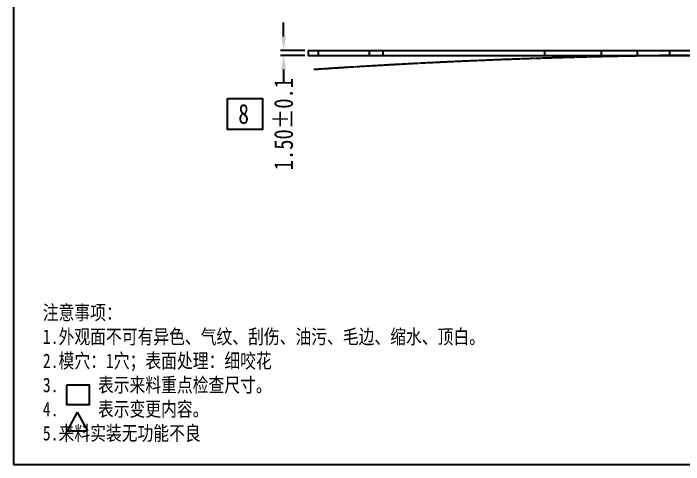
# Model space of a CAD drawing. Header units: inches. Extents: x 1493 to 1950, y -14 to 309.
# Drawn here: x 1493.4 to 1706.8, y -13.7 to 129.9 of the extents above; entities that cross this region are included whole.
import ezdxf

# ---------------------------------------------------------------- set-up
doc = ezdxf.new("R2010")
doc.units = ezdxf.units.IN
doc.header["$LTSCALE"] = 0.909449
doc.header["$MEASUREMENT"] = 0
doc.header["$PDMODE"] = 3
doc.header["$PDSIZE"] = 0.3125
doc.linetypes.add('CENTER', pattern=[0.6, 0.375, -0.075, 0.075, -0.075])
doc.linetypes.add('PHANTOM', pattern=[0.8, 0.45, -0.05, 0.1, -0.05, 0.1, -0.05])
doc.layers.get('0').update_dxf_attribs({"linetype": 'CONTINUOUS'})
doc.layers.get('Defpoints').update_dxf_attribs({"linetype": 'CONTINUOUS'})
doc.layers.add('1', color=1, linetype='CENTER')
doc.layers.add('DEFAULT_3', color=7, linetype='PHANTOM')
doc.styles.get("Standard").update_dxf_attribs({"font": 'txt', "width": 0.8})
doc.dimstyles.get("Standard").update_dxf_attribs({"dimtxt": 6, "dimasz": 4.5, "dimexe": 1, "dimexo": 1, "dimgap": 0.09, "dimtad": 0, "dimzin": 1, "dimdsep": 46, "dimtxsty": 'Standard', "dimcen": 0.09, "dimclrd": 5, "dimclre": 5, "dimclrt": 1, "dimadec": 0, "dimazin": 0, "dimtp": 0.01, "dimtm": 0.01, "dimtfac": 1, "dimtofl": 0, "dimtmove": 0, "dimatfit": 3, "dimfxl": 0, "dimtolj": 1, "dimtzin": 4, "dimarcsym": 0})

# ---------------------------------------------------------------- blocks, each defined once
blk = doc.blocks.new('*D5')
at = {"layer": 'DEFAULT_3', "color": 3, "linetype": 'ByBlock', "lineweight": -2}
for p, q in [((1579.43, 122.57), (1579.43, 127.07)), ((1586.22, 118.07), (1578.43, 118.07)), ((1586.22, 116.57), (1578.43, 116.57)), ((1579.43, 112.07), (1579.43, 107.57))]:
    blk.add_line(p, q, dxfattribs=at)
at = {"layer": 'DEFAULT_3', "color": 3, "linetype": 'ByBlock'}
for points in [[(1578.68, 122.57), (1580.18, 122.57), (1579.43, 118.07)], [(1578.68, 112.07), (1580.18, 112.07), (1579.43, 116.57)]]:
    blk.add_solid(points, dxfattribs=at)
at = {"layer": 'Defpoints', "color": 0, "linetype": 'ByBlock'}
for p in [(1579.43, 118.07), (1587.22, 118.07), (1587.22, 116.57)]:
    blk.add_point(p, dxfattribs=at)
at = {"layer": 'DEFAULT_3', "color": 3, "linetype": 'ByBlock', "insert": (1579.43, 94.68), "char_height": 6, "attachment_point": 5, "rotation": 90}
blk.add_mtext('\\A1;1.50%%P0.1', dxfattribs=at)

msp = doc.modelspace()

# ---------------------------------------------------------------- linework, layer by layer
at = {"color": 7, "linetype": 'Continuous'}
for p, q in [((1587.22, 118.069), (1587.22, 116.569)), ((1587.22, 118.069), (1863.07, 118.069)), ((1590.42, 118.069), (1590.42, 116.569)), ((1606.72, 116.569), (1606.72, 118.069)), ((1610.97, 118.069), (1610.97, 116.569)), ((1662.503, 118.069), (1662.503, 116.569)), ((1680.503, 118.069), (1680.503, 116.569)), ((1691.975, 118.069), (1691.975, 116.569)), ((1702.275, 118.069), (1702.275, 116.569)), ((1587.22, 116.569), (1863.07, 116.569))]:
    msp.add_line(p, q, dxfattribs=at)
for p, q in [((1513.71, 2.94), (1510.489, -2.978)), ((1513.71, 2.94), (1516.93, -2.978)), ((1510.489, -2.978), (1516.93, -2.978))]:
    msp.add_line(p, q)
for points in [[(1493.392, -13.73), (1949.598, -13.73), (1949.598, 308.84), (1493.392, 308.84)], [(1561.59, 102.844), (1572.683, 102.844), (1572.683, 92.949), (1561.59, 92.949)], [(1510.417, 11.641), (1517.474, 11.641), (1517.474, 5.346), (1510.417, 5.346)]]:
    msp.add_lwpolyline(points, close=True)
at = {"layer": 'DEFAULT_3', "linetype": 'CENTER'}
msp.add_arc((1725.693, -1906.432), 2023.086, 86.123943, 93.875703, dxfattribs=at)

# ---------------------------------------------------------------- texts
at = {"color": 2, "linetype": 'Continuous', "insert": (1568.404, 101.091), "char_height": 6.3, "width": 63.00787, "attachment_point": 3, "line_spacing_factor": 0.9}
msp.add_mtext('{\\fSimSun|b0|i0|c134|p2;8}', dxfattribs=at)
at = {"layer": '1', "insert": (1502.745, 36.991), "char_height": 4.60815, "width": 152.09727, "attachment_point": 1}
msp.add_mtext('{\\fSimSun|b0|i0|c134|p2;注意事项：}\\P1.{\\fSimSun|b0|i0|c134|p2;外观面不可有异色、气纹、刮伤、油污、毛边、缩水、顶白。\\P2.模穴：1穴；表面处理：细咬花\\P}3.{\\fSimSun|b0|i0|c134|p2;     表示来料重点检查尺寸。\\P4.     表示变更内容。\\P5.来料实装无功能不良}', dxfattribs=at)

# ---------------------------------------------------------------- dimensions: what is measured, and where the dimension line sits
at = {"layer": 'DEFAULT_3', "linetype": 'ByBlock'}
dim = msp.add_linear_dim(base=(1579.434, 118.069), p1=(1587.22, 116.569), p2=(1587.22, 118.069), angle=90, text='<>%%P0.1', dimstyle='Standard', override={"dimclrd": 3, "dimclre": 3, "dimclrt": 3, "dimtfillclr": 256}, dxfattribs=at)
dim.commit()
dim.dimension.update_dxf_attribs({"geometry": '*D5', "text_midpoint": (1579.434, 94.679), "dimtype": 160})

doc.saveas('drawing.dxf')
